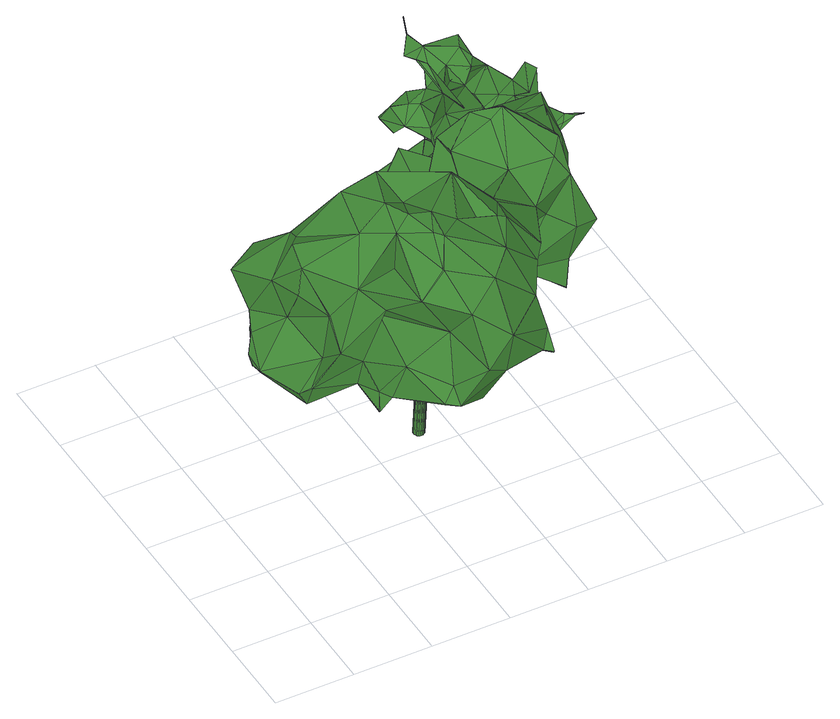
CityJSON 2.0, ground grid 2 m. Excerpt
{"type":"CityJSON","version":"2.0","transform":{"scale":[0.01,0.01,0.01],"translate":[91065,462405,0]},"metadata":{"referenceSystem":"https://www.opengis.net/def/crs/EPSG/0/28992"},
"CityObjects":{
"tree1":{"type":"SolitaryVegetationObject","attributes":{"gtid":270,"crown_width_m":7.81,"crown_median_z":5.11,"trunk_H_m":4.72,"trunk_DBH_m":0.284,"trunk_radius_m":0.142,"trunk_base_height_m":0.39,"original_gtid":"275"},"geometry":[{"type":"Solid","lod":"3","boundaries":[[[[0,1,2]],[[3,4,5]],[[6,7,8]],[[9,10,11]],[[12,13,14]],[[15,5,16]],[[17,18,19]],[[20,21,22]],[[23,24,25]],[[26,2,27]],[[13,26,14]],[[28,29,30]],[[31,32,33]],[[34,35,36]],[[37,38,39]],[[0,40,1]],[[41,42,43]],[[44,45,22]],[[23,46,47]],[[48,49,43]],[[50,51,52]],[[48,53,49]],[[53,54,49]],[[30,55,15]],[[56,57,39]],[[58,59,60]],[[61,62,63]],[[19,64,17]],[[65,58,60]],[[66,67,68]],[[66,68,69]],[[56,70,71]],[[20,72,73]],[[74,75,76]],[[76,75,77]],[[78,79,80]],[[67,32,81]],[[61,82,62]],[[26,0,2]],[[31,83,34]],[[35,34,83]],[[47,38,84]],[[70,85,86]],[[87,88,89]],[[90,8,91]],[[92,93,94]],[[95,96,97]],[[80,97,96]],[[98,99,100]],[[68,101,69]],[[60,102,103]],[[104,102,60]],[[105,78,96]],[[76,77,106]],[[63,62,107]],[[2,82,61]],[[81,108,109]],[[81,88,108]],[[76,110,25]],[[106,110,76]],[[111,31,33]],[[7,79,78]],[[64,19,112]],[[64,112,57]],[[113,114,115]],[[34,87,89]],[[31,89,32]],[[34,89,31]],[[116,117,71]],[[11,118,119]],[[120,110,121]],[[59,122,123]],[[59,123,11]],[[124,10,125]],[[4,126,5]],[[14,127,12]],[[15,16,128]],[[44,21,18]],[[22,21,44]],[[129,130,131]],[[6,79,7]],[[109,132,81]],[[133,134,135]],[[136,49,137]],[[129,138,139]],[[139,4,129]],[[23,47,84]],[[39,38,47]],[[100,99,140]],[[37,57,112]],[[37,39,57]],[[112,19,141]],[[104,135,102]],[[142,143,144]],[[20,143,142]],[[145,146,105]],[[147,148,4]],[[142,149,20]],[[65,60,103]],[[14,63,127]],[[56,150,70]],[[85,70,150]],[[149,21,20]],[[87,108,88]],[[130,151,152]],[[125,35,124]],[[112,153,37]],[[22,154,155]],[[156,78,105]],[[149,141,19]],[[157,155,154]],[[158,159,160]],[[119,118,159]],[[161,137,49]],[[162,72,163]],[[45,164,165]],[[141,166,112]],[[57,92,64]],[[56,92,57]],[[104,60,161]],[[167,106,168]],[[158,169,137]],[[101,68,170]],[[171,49,136]],[[16,172,128]],[[135,53,133]],[[2,61,27]],[[71,70,116]],[[173,138,129]],[[174,175,97]],[[11,10,176]],[[32,67,33]],[[177,160,159]],[[128,178,62]],[[90,33,66]],[[111,33,90]],[[30,15,82]],[[13,179,26]],[[0,26,179]],[[178,107,62]],[[174,180,175]],[[148,97,181]],[[101,174,90]],[[76,25,24]],[[76,24,74]],[[63,107,182]],[[1,40,183]],[[60,59,158]],[[182,127,63]],[[12,179,13]],[[142,113,184]],[[101,180,174]],[[180,101,170]],[[158,119,159]],[[84,173,24]],[[185,166,141]],[[101,90,69]],[[52,166,185]],[[136,137,169]],[[4,115,114]],[[186,108,187]],[[3,5,55]],[[187,74,186]],[[181,129,4]],[[15,55,5]],[[97,175,181]],[[91,35,83]],[[38,173,84]],[[17,188,189]],[[190,50,52]],[[67,170,68]],[[148,181,4]],[[191,167,9]],[[152,186,130]],[[20,73,143]],[[10,192,176]],[[158,137,60]],[[188,164,189]],[[188,134,164]],[[173,193,24]],[[194,35,91]],[[194,91,8]],[[161,60,137]],[[190,52,185]],[[5,126,16]],[[1,183,2]],[[82,2,183]],[[167,168,195]],[[103,102,117]],[[74,24,186]],[[194,8,156]],[[7,156,8]],[[194,156,196]],[[164,197,165]],[[198,183,40]],[[173,199,138]],[[50,138,199]],[[37,173,38]],[[172,126,200]],[[16,126,172]],[[98,169,160]],[[158,160,169]],[[158,59,119]],[[113,185,184]],[[12,127,201]],[[186,131,130]],[[140,179,171]],[[171,179,43]],[[100,169,98]],[[106,77,168]],[[201,127,182]],[[186,202,109]],[[116,86,103]],[[89,88,81]],[[189,164,44]],[[124,35,194]],[[50,199,153]],[[203,181,175]],[[193,131,24]],[[28,30,118]],[[204,118,30]],[[66,33,67]],[[177,159,118]],[[112,166,153]],[[51,153,166]],[[6,8,90]],[[12,201,41]],[[12,41,43]],[[65,85,205]],[[9,167,36]],[[54,161,49]],[[138,50,139]],[[206,75,187]],[[89,81,32]],[[206,87,168]],[[117,102,135]],[[23,84,24]],[[175,207,208]],[[110,209,85]],[[104,54,53]],[[104,161,54]],[[44,18,17]],[[205,85,209]],[[40,99,198]],[[98,198,99]],[[74,187,75]],[[109,202,170]],[[18,21,149]],[[52,51,166]],[[147,4,3]],[[175,208,151]],[[123,122,210]],[[11,119,59]],[[165,182,107]],[[165,107,178]],[[51,50,153]],[[113,142,144]],[[7,78,156]],[[171,136,100]],[[169,100,136]],[[140,171,100]],[[36,35,125]],[[125,9,36]],[[202,207,180]],[[208,207,202]],[[124,194,192]],[[145,97,148]],[[148,147,145]],[[178,200,73]],[[168,75,206]],[[77,75,168]],[[87,206,187]],[[85,23,25]],[[6,80,79]],[[211,46,85]],[[150,46,211]],[[181,212,129]],[[203,212,181]],[[47,46,39]],[[150,39,46]],[[10,124,192]],[[128,200,178]],[[156,105,146]],[[196,156,146]],[[184,185,141]],[[184,141,142]],[[139,50,190]],[[55,29,176]],[[213,111,90]],[[196,146,176]],[[44,164,45]],[[123,9,11]],[[155,165,163]],[[70,86,116]],[[117,214,94]],[[94,188,17]],[[165,157,45]],[[155,157,165]],[[133,42,134]],[[134,188,135]],[[94,135,188]],[[128,172,200]],[[26,27,63]],[[26,63,14]],[[116,103,117]],[[104,53,135]],[[58,65,205]],[[66,69,90]],[[122,59,205]],[[58,205,59]],[[43,179,12]],[[22,163,20]],[[155,163,22]],[[6,90,174]],[[215,140,99]],[[215,99,40]],[[17,189,44]],[[82,128,62]],[[15,128,82]],[[3,55,147]],[[114,126,4]],[[94,17,64]],[[176,118,11]],[[36,167,195]],[[125,10,9]],[[186,152,202]],[[146,145,216]],[[55,146,216]],[[55,216,147]],[[73,126,143]],[[114,143,126]],[[34,36,195]],[[186,24,131]],[[73,162,178]],[[30,82,204]],[[73,200,126]],[[113,144,114]],[[114,144,143]],[[145,95,97]],[[0,215,40]],[[171,43,49]],[[43,42,48]],[[41,201,217]],[[103,86,65]],[[85,65,86]],[[37,199,173]],[[153,199,37]],[[61,63,27]],[[198,160,177]],[[98,160,198]],[[213,90,91]],[[106,218,110]],[[56,93,92]],[[92,94,64]],[[25,110,85]],[[48,42,53]],[[53,42,133]],[[163,72,20]],[[154,22,45]],[[157,154,45]],[[163,165,178]],[[183,204,82]],[[177,204,198]],[[183,198,204]],[[142,141,149]],[[109,108,186]],[[139,190,113]],[[185,113,190]],[[87,187,108]],[[219,210,122]],[[191,110,218]],[[87,195,168]],[[87,34,195]],[[129,193,173]],[[170,132,109]],[[191,9,220]],[[121,191,220]],[[170,67,132]],[[182,197,201]],[[217,201,197]],[[147,216,145]],[[145,96,95]],[[180,207,175]],[[139,115,4]],[[150,211,85]],[[220,210,219]],[[56,39,150]],[[71,93,56]],[[9,210,220]],[[123,210,9]],[[18,149,19]],[[117,94,93]],[[117,93,71]],[[120,121,220]],[[204,177,118]],[[167,218,106]],[[120,219,122]],[[209,120,122]],[[220,219,120]],[[209,110,120]],[[209,122,205]],[[180,170,202]],[[0,179,215]],[[80,96,78]],[[217,197,134]],[[134,197,164]],[[165,197,182]],[[134,42,41]],[[217,134,41]],[[140,215,179]],[[105,96,145]],[[203,175,151]],[[113,115,139]],[[81,132,67]],[[110,191,121]],[[212,151,129]],[[212,203,151]],[[176,192,196]],[[176,221,55]],[[146,55,221]],[[146,221,176]],[[196,192,194]],[[55,30,29]],[[118,176,29]],[[28,118,29]],[[191,218,167]],[[94,214,135]],[[117,135,214]],[[129,131,193]],[[213,222,111]],[[111,222,31]],[[91,222,213]],[[83,222,91]],[[83,31,222]],[[129,151,130]],[[85,46,23]],[[174,80,6]],[[97,80,174]],[[178,162,163]],[[162,73,72]],[[202,152,208]],[[152,151,208]],[[223,224,225]],[[223,225,226]],[[226,225,227]],[[226,227,228]],[[225,224,229]],[[225,229,227]],[[227,229,230]],[[227,230,228]],[[229,224,231]],[[229,231,230]],[[230,231,232]],[[230,232,228]],[[231,224,233]],[[231,233,232]],[[232,233,234]],[[232,234,228]],[[233,224,235]],[[233,235,234]],[[234,235,236]],[[234,236,228]],[[235,224,237]],[[235,237,236]],[[236,237,238]],[[236,238,228]],[[237,224,239]],[[237,239,238]],[[238,239,240]],[[238,240,228]],[[239,224,241]],[[239,241,240]],[[240,241,242]],[[240,242,228]],[[241,224,243]],[[241,243,242]],[[242,243,244]],[[242,244,228]],[[243,224,245]],[[243,245,244]],[[244,245,246]],[[244,246,228]],[[245,224,247]],[[245,247,246]],[[246,247,248]],[[246,248,228]],[[247,224,249]],[[247,249,248]],[[248,249,250]],[[248,250,228]],[[249,224,251]],[[249,251,250]],[[250,251,252]],[[250,252,228]],[[251,224,253]],[[251,253,252]],[[252,253,254]],[[252,254,228]],[[253,224,255]],[[253,255,254]],[[254,255,256]],[[254,256,228]],[[255,224,257]],[[255,257,256]],[[256,257,258]],[[256,258,228]],[[257,224,259]],[[257,259,258]],[[258,259,260]],[[258,260,228]],[[259,224,261]],[[259,261,260]],[[260,261,262]],[[260,262,228]],[[261,224,263]],[[261,263,262]],[[262,263,264]],[[262,264,228]],[[263,224,265]],[[263,265,264]],[[264,265,266]],[[264,266,228]],[[265,224,267]],[[265,267,266]],[[266,267,268]],[[266,268,228]],[[267,224,269]],[[267,269,268]],[[268,269,270]],[[268,270,228]],[[269,224,271]],[[269,271,270]],[[270,271,272]],[[270,272,228]],[[271,224,223]],[[271,223,272]],[[272,223,226]],[[272,226,228]]]]}]},
"tree2":{"type":"SolitaryVegetationObject","attributes":{"gtid":271,"crown_width_m":3.11,"crown_median_z":5.1,"trunk_H_m":4.7,"trunk_DBH_m":0.103,"trunk_radius_m":0.0515,"trunk_base_height_m":0.4,"original_gtid":"276"},"geometry":[{"type":"Solid","lod":"3","boundaries":[[[[273,274,275]],[[276,277,278]],[[279,280,281]],[[282,274,283]],[[284,285,286]],[[287,288,289]],[[283,274,290]],[[291,286,292]],[[293,294,295]],[[296,297,298]],[[299,300,301]],[[302,303,304]],[[305,306,307]],[[298,297,308]],[[309,310,311]],[[312,313,314]],[[315,313,312]],[[316,290,317]],[[306,318,319]],[[305,318,306]],[[320,321,322]],[[323,324,325]],[[273,275,326]],[[327,328,329]],[[330,331,332]],[[333,334,335]],[[336,335,334]],[[337,338,283]],[[322,339,340]],[[294,341,295]],[[342,343,344]],[[345,346,347]],[[348,349,350]],[[351,352,301]],[[350,349,353]],[[280,279,354]],[[327,355,356]],[[357,279,281]],[[356,307,289]],[[358,288,287]],[[357,359,279]],[[354,279,359]],[[323,360,332]],[[361,362,363]],[[303,341,364]],[[365,354,366]],[[367,309,368]],[[358,287,289]],[[369,370,303]],[[294,364,341]],[[362,296,298]],[[371,372,333]],[[373,374,293]],[[375,293,374]],[[362,298,308]],[[376,377,316]],[[378,376,316]],[[379,300,380]],[[379,380,381]],[[315,303,313]],[[315,304,303]],[[382,330,360]],[[332,360,330]],[[364,383,367]],[[384,385,386]],[[359,366,354]],[[359,387,366]],[[388,291,389]],[[370,368,390]],[[381,366,387]],[[295,341,373]],[[303,373,341]],[[314,319,318]],[[314,318,312]],[[304,391,345]],[[381,387,392]],[[393,386,394]],[[290,395,396]],[[320,397,335]],[[379,381,398]],[[382,360,323]],[[348,384,349]],[[362,399,363]],[[308,399,362]],[[311,400,401]],[[311,401,309]],[[402,367,383]],[[304,403,302]],[[291,404,286]],[[331,405,332]],[[336,351,406]],[[283,325,407]],[[358,356,288]],[[408,389,374]],[[356,289,288]],[[282,409,410]],[[283,410,409]],[[292,411,412]],[[361,411,292]],[[363,411,361]],[[358,289,319]],[[316,377,299]],[[381,299,366]],[[314,393,328]],[[311,413,352]],[[414,310,309]],[[354,376,280]],[[286,402,292]],[[303,385,384]],[[346,312,372]],[[334,333,415]],[[416,291,412]],[[367,404,309]],[[323,325,382]],[[417,400,418]],[[357,419,359]],[[387,359,419]],[[320,335,336]],[[296,420,297]],[[365,299,377]],[[326,278,421]],[[281,419,357]],[[312,346,315]],[[317,421,378]],[[326,421,317]],[[394,328,393]],[[285,284,402]],[[365,366,299]],[[286,285,402]],[[325,283,382]],[[326,276,278]],[[317,273,422]],[[389,325,324]],[[388,389,324]],[[418,423,417]],[[424,425,426]],[[426,427,424]],[[300,299,380]],[[386,349,384]],[[392,387,428]],[[379,321,300]],[[379,396,321]],[[421,429,378]],[[430,431,432]],[[322,334,320]],[[344,320,334]],[[361,420,362]],[[433,420,361]],[[353,349,386]],[[373,434,302]],[[435,415,333]],[[324,405,388]],[[336,406,320]],[[297,420,308]],[[286,404,284]],[[402,284,404]],[[314,328,319]],[[314,436,393]],[[408,403,407]],[[354,365,377]],[[354,377,376]],[[282,275,274]],[[293,375,294]],[[368,309,401]],[[368,401,417]],[[294,375,437]],[[293,295,373]],[[384,348,438]],[[384,438,303]],[[405,338,337]],[[319,328,327]],[[326,275,276]],[[413,414,337]],[[330,382,338]],[[439,440,422]],[[283,290,337]],[[386,441,394]],[[442,443,397]],[[322,321,339]],[[352,444,311]],[[283,338,382]],[[410,304,345]],[[280,419,281]],[[407,410,283]],[[383,445,402]],[[381,380,299]],[[423,432,431]],[[309,404,414]],[[396,352,290]],[[316,352,396]],[[402,404,367]],[[296,362,420]],[[314,313,436]],[[388,404,291]],[[328,394,329]],[[422,440,317]],[[441,446,423]],[[304,410,407]],[[405,331,338]],[[330,338,331]],[[290,273,317]],[[335,443,447]],[[424,282,410]],[[448,399,433]],[[407,389,408]],[[407,325,389]],[[304,407,403]],[[437,375,389]],[[356,319,327]],[[356,358,319]],[[372,435,333]],[[316,317,378]],[[440,439,326]],[[292,412,291]],[[326,439,422]],[[317,440,326]],[[402,291,416]],[[402,437,291]],[[437,389,291]],[[402,416,292]],[[303,364,369]],[[385,303,390]],[[387,449,428]],[[419,449,387]],[[433,399,308]],[[378,428,449]],[[376,378,449]],[[376,449,280]],[[419,280,449]],[[438,348,450]],[[350,450,348]],[[333,451,452]],[[335,451,333]],[[372,347,346]],[[396,339,321]],[[337,414,405]],[[337,290,352]],[[337,352,413]],[[388,405,414]],[[300,321,301]],[[438,436,313]],[[372,371,347]],[[301,406,351]],[[320,406,321]],[[301,321,406]],[[437,364,294]],[[303,438,313]],[[306,289,307]],[[408,374,373]],[[375,374,389]],[[319,289,306]],[[315,391,304]],[[345,453,425]],[[347,453,345]],[[397,320,454]],[[336,451,351]],[[340,339,427]],[[452,451,336]],[[414,413,310]],[[396,276,316]],[[352,351,444]],[[441,386,446]],[[367,369,364]],[[383,364,437]],[[292,416,361]],[[361,416,433]],[[416,412,448]],[[433,416,448]],[[424,410,425]],[[410,345,425]],[[322,426,425]],[[340,426,322]],[[427,426,340]],[[422,273,326]],[[363,412,411]],[[412,399,448]],[[412,363,399]],[[346,345,391]],[[310,413,311]],[[452,347,371]],[[333,452,371]],[[346,391,315]],[[308,420,433]],[[425,336,334]],[[335,397,443]],[[303,302,434]],[[452,453,347]],[[452,425,453]],[[278,429,421]],[[392,428,429]],[[378,429,428]],[[301,352,299]],[[299,352,316]],[[443,432,447]],[[425,452,336]],[[327,329,355]],[[395,282,424]],[[311,444,400]],[[400,444,451]],[[351,451,444]],[[356,355,307]],[[451,335,447]],[[417,423,446]],[[368,417,446]],[[369,367,368]],[[353,386,450]],[[353,450,350]],[[393,450,386]],[[438,450,436]],[[393,436,450]],[[430,432,443]],[[442,343,430]],[[430,443,442]],[[318,305,435]],[[435,312,318]],[[312,435,372]],[[415,435,342]],[[415,342,334]],[[334,342,344]],[[334,322,425]],[[435,430,343]],[[435,305,430]],[[307,430,305]],[[342,435,343]],[[388,455,404]],[[414,455,388]],[[414,404,455]],[[431,394,441]],[[400,417,401]],[[307,431,430]],[[329,431,307]],[[329,394,431]],[[431,441,423]],[[437,402,445]],[[437,445,383]],[[385,446,386]],[[283,409,282]],[[373,303,434]],[[302,403,373]],[[385,368,446]],[[442,397,454]],[[316,275,290]],[[276,275,316]],[[273,290,274]],[[392,429,398]],[[381,392,398]],[[324,456,405]],[[332,405,456]],[[379,277,396]],[[408,373,403]],[[320,344,454]],[[277,276,396]],[[457,277,379]],[[457,398,277]],[[429,277,398]],[[457,379,398]],[[429,278,277]],[[332,456,323]],[[324,323,456]],[[369,368,370]],[[395,339,396]],[[339,395,424]],[[339,424,427]],[[370,390,303]],[[385,390,368]],[[442,454,343]],[[343,454,344]],[[395,275,282]],[[307,355,329]],[[290,275,395]],[[400,447,418]],[[432,423,447]],[[418,447,423]],[[451,447,400]],[[458,459,460]],[[458,460,461]],[[461,460,462]],[[461,462,463]],[[460,459,464]],[[460,464,462]],[[462,464,465]],[[462,465,463]],[[464,459,466]],[[464,466,465]],[[465,466,467]],[[465,467,463]],[[466,459,468]],[[466,468,467]],[[467,468,469]],[[467,469,463]],[[468,459,470]],[[468,470,469]],[[469,470,471]],[[469,471,463]],[[470,459,472]],[[470,472,471]],[[471,472,473]],[[471,473,463]],[[472,459,474]],[[472,474,473]],[[473,474,475]],[[473,475,463]],[[474,459,476]],[[474,476,475]],[[475,476,477]],[[475,477,463]],[[476,459,478]],[[476,478,477]],[[477,478,479]],[[477,479,463]],[[478,459,480]],[[478,480,479]],[[479,480,481]],[[479,481,463]],[[480,459,482]],[[480,482,481]],[[481,482,483]],[[481,483,463]],[[482,459,484]],[[482,484,483]],[[483,484,485]],[[483,485,463]],[[484,459,486]],[[484,486,485]],[[485,486,487]],[[485,487,463]],[[486,459,488]],[[486,488,487]],[[487,488,489]],[[487,489,463]],[[488,459,490]],[[488,490,489]],[[489,490,491]],[[489,491,463]],[[490,459,492]],[[490,492,491]],[[491,492,493]],[[491,493,463]],[[492,459,494]],[[492,494,493]],[[493,494,495]],[[493,495,463]],[[494,459,496]],[[494,496,495]],[[495,496,497]],[[495,497,463]],[[496,459,498]],[[496,498,497]],[[497,498,499]],[[497,499,463]],[[498,459,500]],[[498,500,499]],[[499,500,501]],[[499,501,463]],[[500,459,502]],[[500,502,501]],[[501,502,503]],[[501,503,463]],[[502,459,504]],[[502,504,503]],[[503,504,505]],[[503,505,463]],[[504,459,506]],[[504,506,505]],[[505,506,507]],[[505,507,463]],[[506,459,458]],[[506,458,507]],[[507,458,461]],[[507,461,463]]]]}]}
},
"vertices":[
[182,614,370],[221,625,373],[223,543,318],[549,448,435],[659,395,373],[507,452,390],[832,671,339],[799,660,290],[824,742,384],[626,613,566],[542,688,541],[486,650,589],[96,411,431],[99,469,436],[96,443,424],[442,521,394],[493,434,357],[459,188,566],[444,143,446],[492,64,532],[413,127,415],[413,126,418],[288,144,477],[670,353,738],[786,383,650],[677,382,724],[143,530,336],[201,503,309],[399,579,510],[495,581,491],[402,579,388],[887,752,626],[983,718,653],[943,730,586],[824,726,655],[708,747,549],[688,658,623],[668,168,601],[702,223,651],[609,198,746],[209,634,401],[204,315,499],[218,312,619],[174,424,549],[362,212,484],[262,157,494],[633,286,764],[653,278,758],[174,373,651],[150,454,646],[685,162,474],[685,112,471],[684,113,468],[179,369,734],[191,432,752],[551,557,441],[470,233,814],[559,157,708],[457,520,789],[432,547,686],[354,503,787],[225,485,312],[284,425,340],[182,423,429],[480,120,660],[438,492,819],[1001,710,517],[1017,683,543],[1046,707,454],[1044,710,454],[478,307,825],[450,248,819],[362,213,480],[449,258,419],[877,461,702],[802,568,800],[770,482,692],[773,568,774],[759,636,290],[800,658,290],[778,610,318],[965,667,662],[348,545,361],[776,698,532],[733,263,658],[582,405,824],[457,402,787],[818,599,759],[905,648,676],[883,662,679],[919,679,454],[800,692,490],[451,198,744],[449,199,746],[387,186,687],[786,617,394],[776,610,318],[822,530,396],[221,603,573],[262,601,489],[169,583,579],[970,576,440],[327,367,778],[404,389,819],[327,368,775],[741,650,334],[669,564,727],[224,324,428],[921,545,694],[935,536,586],[635,425,688],[941,726,585],[565,85,589],[631,223,473],[538,320,442],[625,323,472],[427,323,827],[387,306,799],[367,635,506],[409,601,588],[595,429,646],[713,532,581],[497,488,678],[538,558,572],[655,763,451],[651,775,583],[510,374,341],[97,411,428],[394,392,409],[746,387,476],[901,401,528],[834,423,578],[985,649,543],[221,311,620],[197,217,589],[272,272,706],[105,562,614],[237,524,699],[698,277,448],[698,276,446],[135,526,511],[547,84,494],[530,164,358],[508,242,358],[533,228,342],[719,589,450],[642,658,400],[676,486,372],[676,487,368],[444,110,410],[531,286,797],[885,408,437],[959,414,518],[685,145,515],[246,123,469],[245,125,467],[708,703,361],[244,124,470],[281,553,662],[277,588,575],[249,597,584],[222,471,731],[356,255,465],[317,183,459],[254,219,540],[248,234,466],[661,120,479],[666,627,721],[747,620,768],[184,599,632],[982,589,481],[132,526,511],[488,392,315],[722,287,597],[887,592,416],[892,444,420],[504,683,500],[332,654,492],[332,298,436],[119,494,474],[952,539,460],[812,463,384],[150,289,405],[250,622,386],[610,152,496],[660,122,476],[903,435,660],[907,498,724],[326,242,644],[325,274,608],[683,162,472],[709,567,648],[626,738,416],[740,414,554],[684,752,420],[735,659,685],[599,718,380],[151,267,466],[287,648,471],[672,248,546],[409,360,404],[123,279,454],[957,465,514],[851,358,402],[380,589,391],[497,517,769],[804,571,800],[942,522,470],[902,439,448],[564,417,726],[546,513,593],[596,309,751],[850,357,405],[860,622,531],[380,302,701],[225,572,389],[576,551,458],[150,269,468],[668,565,725],[536,486,619],[568,502,587],[601,620,524],[808,652,568],[539,452,38],[525,452,39],[539,456,38],[562,450,510],[561,454,510],[547,450,511],[537,459,38],[560,457,510],[535,462,39],[557,460,510],[532,464,39],[554,462,511],[529,466,39],[551,464,511],[525,466,39],[548,464,511],[521,466,39],[544,464,511],[518,464,39],[540,462,511],[515,462,40],[537,460,511],[513,459,40],[535,457,511],[511,456,40],[534,454,512],[511,452,40],[533,450,512],[511,448,40],[534,446,511],[513,445,40],[535,443,511],[515,442,39],[537,440,511],[518,440,39],[540,438,511],[521,438,39],[544,436,511],[525,438,39],[547,436,511],[529,438,39],[551,436,511],[532,440,39],[554,438,510],[535,442,39],[557,440,510],[537,445,38],[560,443,510],[539,448,38],[561,446,510],
[792,908,450],[824,829,495],[791,907,449],[773,884,394],[772,883,393],[772,885,393],[587,820,406],[599,828,409],[587,822,405],[846,838,500],[786,856,566],[798,738,667],[799,738,668],[798,738,669],[1113,753,508],[1113,752,509],[1094,758,506],[793,832,482],[786,815,659],[772,860,718],[813,958,679],[876,901,693],[893,940,692],[758,946,797],[758,947,796],[757,946,796],[719,776,391],[764,774,369],[773,760,385],[903,929,589],[935,883,628],[906,886,549],[1036,758,481],[1065,762,493],[1045,748,484],[750,918,769],[809,844,565],[759,816,530],[824,827,497],[985,790,523],[962,824,595],[1016,793,554],[940,832,579],[734,829,423],[790,908,449],[1024,763,487],[1073,774,508],[867,781,397],[813,792,389],[859,815,395],[698,901,590],[737,886,592],[756,931,587],[791,908,448],[1073,772,509],[1016,791,554],[1023,761,488],[681,852,556],[680,850,557],[657,874,591],[906,739,482],[868,781,398],[881,717,437],[866,781,399],[757,817,529],[712,859,556],[858,816,396],[872,872,389],[896,878,674],[945,758,395],[946,756,394],[945,757,393],[883,869,509],[904,819,536],[890,796,525],[991,807,671],[963,737,647],[1012,788,659],[787,781,464],[786,783,464],[964,736,646],[621,810,411],[1064,761,495],[1094,756,508],[587,821,404],[1113,754,510],[614,815,407],[662,888,583],[778,892,742],[750,916,771],[727,888,738],[881,855,667],[666,797,406],[666,798,404],[852,831,640],[902,835,552],[838,875,626],[881,900,568],[892,775,514],[916,763,510],[862,929,654],[813,957,678],[812,956,679],[638,849,429],[683,817,418],[666,901,408],[753,793,355],[742,793,362],[730,807,345],[721,882,567],[852,832,641],[960,808,630],[938,830,579],[955,790,599],[674,845,390],[759,869,598],[785,892,614],[905,886,551],[903,836,550],[684,867,382],[1015,789,574],[989,766,554],[822,814,474],[812,793,390],[882,717,436],[732,808,346],[728,890,738],[859,769,500],[856,837,526],[788,814,660],[901,929,589],[787,813,658],[712,857,558],[813,791,391],[880,901,567],[862,928,653],[855,839,525],[881,869,508],[753,877,725],[752,877,724],[752,781,521],[760,824,559],[935,731,433],[772,862,717],[888,796,527],[892,775,516],[599,827,408],[751,917,770],[771,884,395],[806,945,464],[916,761,512],[882,843,423],[884,843,423],[873,872,391],[871,871,390],[666,901,406],[685,867,384],[989,738,462],[989,739,463],[907,737,483],[777,894,742],[902,927,590],[989,740,462],[1014,791,574],[840,898,655],[962,808,630],[806,947,463],[805,946,463],[969,783,534],[935,730,432],[901,697,441],[822,813,476],[836,875,627],[903,818,538],[905,738,482],[753,879,723],[638,849,427],[1011,790,658],[859,770,498],[860,771,498],[847,836,500],[944,757,394],[786,854,568],[698,899,589],[742,795,362],[830,852,40],[825,852,40],[830,853,40],[848,829,510],[848,830,510],[843,829,510],[830,854,40],[847,832,510],[829,855,40],[846,833,510],[828,856,40],[846,834,510],[827,857,40],[844,834,511],[825,857,40],[843,834,511],[824,857,40],[842,834,511],[823,857,40],[840,834,511],[822,856,40],[839,833,511],[821,855,40],[838,832,511],[820,854,40],[838,831,511],[820,852,40],[838,829,511],[820,851,40],[838,828,510],[821,850,40],[838,827,510],[821,848,40],[839,826,510],[822,848,40],[840,825,510],[824,847,40],[841,824,510],[825,847,40],[843,824,510],[826,847,40],[844,824,510],[827,847,40],[845,825,510],[829,848,40],[846,825,510],[829,849,40],[847,826,510],[830,850,40],[848,828,510]
]}
